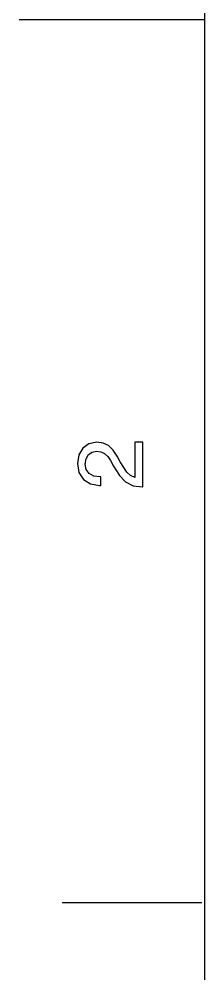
# Model space of a CAD drawing. Extents: x 0 to 297, y -130 to 79.
# Drawn here: x 0.2 to 10.2, y -76.8 to -25.4 of the extents above; entities that cross this region are included whole.
import ezdxf

# ---------------------------------------------------------------- set-up
doc = ezdxf.new("R2010")
doc.units = 0
doc.layers.get('0').update_dxf_attribs({"linetype": 'CONTINUOUS'})

msp = doc.modelspace()

# ---------------------------------------------------------------- linework, layer by layer
at = {"color": 7}
for p, q in [((10.144844, 69.665133), (10.144844, -120.484891)), ((10.169135, -25.457901), (0.174998, -25.457901)), ((3.92831, -48.259921), (3.59546, -48.496921)), ((4.35194, -48.173921), (3.92831, -48.259921)), ((4.68984, -48.223921), (4.35194, -48.173921)), ((4.98739, -48.360921), (4.68984, -48.223921)), ((6.83321, -48.173921), (6.3995, -48.173921)), ((6.3995, -48.173921), (6.3995, -50.074921)), ((6.83321, -50.579921), (6.83321, -48.173921)), ((3.59546, -48.496921), (3.38364, -48.859921)), ((3.90309, -48.844921), (4.09978, -48.702921)), ((4.09978, -48.702921), (4.3469, -48.652921)), ((4.3469, -48.652921), (4.57889, -48.687921)), ((4.57889, -48.687921), (4.77557, -48.783921)), ((4.77557, -48.783921), (4.94704, -48.945921)), ((5.23955, -48.597921), (4.98739, -48.360921)), ((5.45641, -48.929921), (5.23955, -48.597921)), ((3.38364, -48.859921), (3.30799, -49.328921)), ((3.72658, -49.353921), (3.77701, -49.061921)), ((3.77701, -49.061921), (3.90309, -48.844921)), ((4.94704, -48.945921), (5.09834, -49.166921)), ((5.09834, -49.166921), (5.25972, -49.464921)), ((5.60771, -49.227921), (5.45641, -48.929921)), ((5.96578, -49.787921), (5.60771, -49.227921)), ((3.30799, -49.328921), (3.39373, -49.812921)), ((3.39373, -49.812921), (3.63076, -50.180921)), ((3.78206, -49.641921), (3.72658, -49.353921)), ((3.94344, -49.857921), (3.78206, -49.641921)), ((5.25972, -49.464921), (5.5724, -49.958921)), ((6.16246, -49.968921), (5.96578, -49.787921)), ((3.63076, -50.180921), (4.009, -50.417921)), ((4.1956, -49.994921), (3.94344, -49.857921)), ((4.53854, -50.039921), (4.1956, -49.994921)), ((4.57889, -50.039921), (4.53854, -50.039921)), ((4.57889, -50.498921), (4.57889, -50.039921)), ((5.5724, -49.958921), (5.90526, -50.306921)), ((5.90526, -50.306921), (6.30872, -50.513921)), ((6.3995, -50.074921), (6.16246, -49.968921)), ((4.009, -50.417921), (4.50828, -50.498921)), ((4.50828, -50.498921), (4.57889, -50.498921)), ((6.30872, -50.513921), (6.81808, -50.579921)), ((6.81808, -50.579921), (6.83321, -50.579921)), ((6.83321, -50.579921), (6.83321, -50.579921)), ((10, -72.954921), (2.5, -72.954921))]:
    msp.add_line(p, q, dxfattribs=at)

doc.saveas('drawing.dxf')
